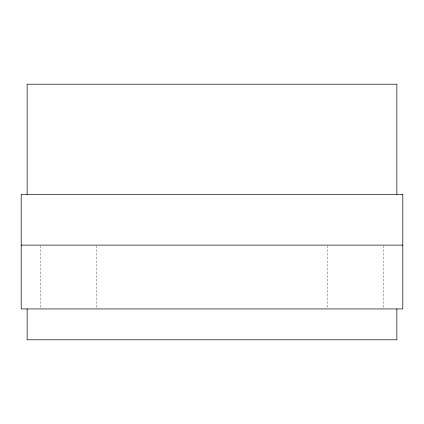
<?xml version="1.0" encoding="UTF-8"?>
<svg xmlns="http://www.w3.org/2000/svg" width="424" height="424" viewBox="0 0 424 424"><rect width="100%" height="100%" fill="white"/><g stroke="black" fill="none" stroke-linecap="round" stroke-linejoin="round"><path stroke-width="0.32" stroke-dasharray="2.12 1.59" d="M383.46 245.761L383.46 308.942M327.217 245.761L327.217 307.628M96.783 245.761L96.783 308.942M40.54 245.761L40.54 308.942"/><path stroke-width="0.64" d="M21.2 245.104L402.8 245.104M396.869 194.319L396.869 84.206L27.131 84.206L27.131 194.319M396.869 308.942L396.869 339.794L27.131 339.794L27.131 308.942M402.8 194.319L21.2 194.319L21.2 308.942L402.8 308.942L402.8 194.319"/></g></svg>
